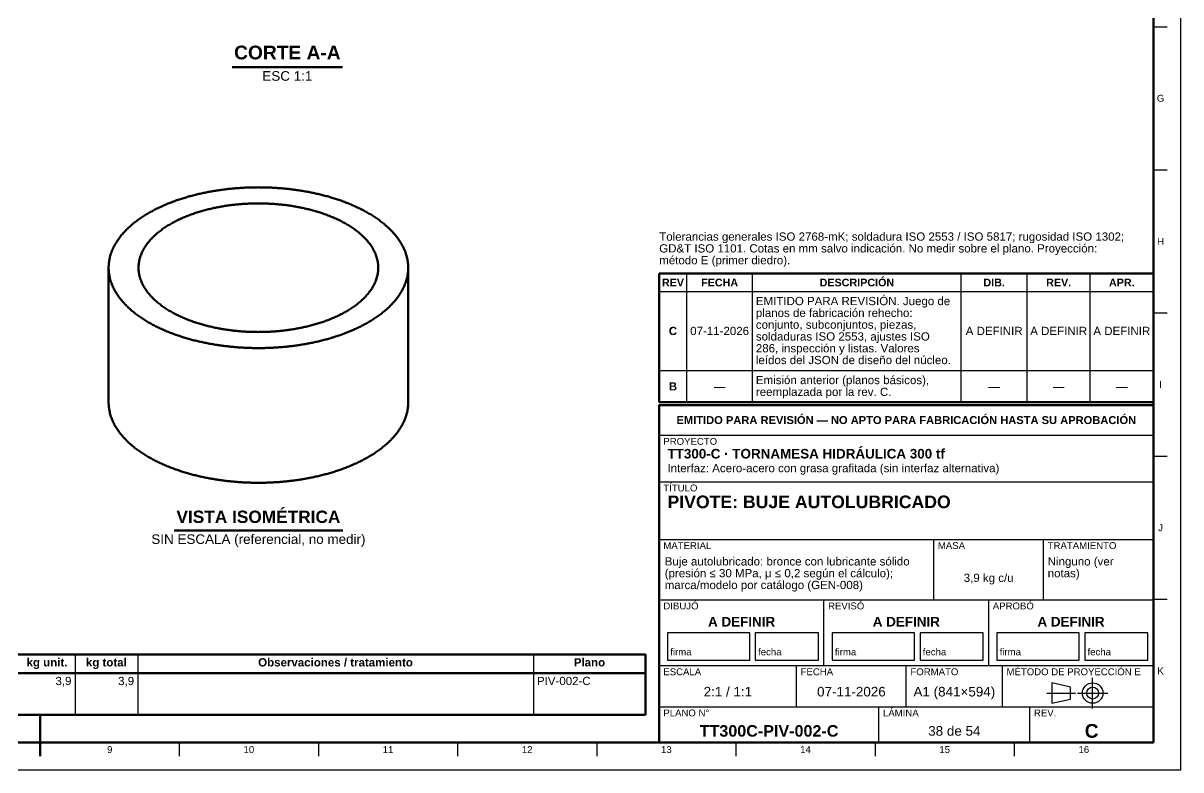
# Model space of a CAD drawing. Header units: millimetres. Extents: x 0 to 841, y 0 to 594.
# Drawn here: x 419.3 to 841, y 0 to 272.2 of the extents above; entities that cross this region are included whole.
import ezdxf
from ezdxf.enums import TextEntityAlignment as Align

# ---------------------------------------------------------------- set-up
doc = ezdxf.new("R2010")
doc.units = ezdxf.units.MM
doc.linetypes.add('EJE', pattern=[31, 20, -4, 3, -4])
for name, color, linetype, lineweight in [('EJE', 7, 'EJE', 25), ('FINA', 7, 'CONTINUOUS', 25), ('MARCO', 7, 'CONTINUOUS', 70), ('TXT', 7, 'CONTINUOUS', 25), ('VIS', 7, 'CONTINUOUS', 50)]:
    doc.layers.add(name, color=color, linetype=linetype, lineweight=lineweight)
doc.styles.add('STD', font='LiberationSans-Regular.ttf')
doc.styles.add('STDB', font='LiberationSans-Bold.ttf')

msp = doc.modelspace()

# ---------------------------------------------------------------- linework, layer by layer
at = {"layer": 'EJE'}
for p, q in [((808.88, 22.42), (808.88, 33.58)), ((792.14, 28), (802.68, 28)), ((803.3, 28), (814.46, 28))]:
    msp.add_line(p, q, dxfattribs=at)
at = {"layer": 'FINA'}
for p, q in [((831, 270.91), (836, 270.91)), ((831, 218.73), (836, 218.73)), ((661, 134), (661, 180.9)), ((685, 134), (685, 180.9)), ((761, 134), (761, 180.9)), ((785, 134), (785, 180.9)), ((808, 134), (808, 180.9)), ((651, 174.4), (831, 174.4)), ((831, 166.55), (836, 166.55)), ((651, 145.6), (831, 145.6)), ((651, 134), (831, 134)), ((651, 133), (831, 133)), ((651, 122), (831, 122)), ((831, 114.36), (836, 114.36)), ((651, 105), (831, 105)), ((651, 84), (831, 84)), ((751, 62), (751, 84)), ((791, 62), (791, 84)), ((651, 62), (831, 62)), ((711, 38), (711, 62)), ((771, 38), (771, 62)), ((831, 62.18), (836, 62.18)), ((438.2, 42), (438.2, 20)), ((461.02, 42), (461.02, 20)), ((605.16, 42), (605.16, 20)), ((651, 38), (831, 38)), ((701, 23), (701, 38)), ((741, 23), (741, 38)), ((776, 23), (776, 38)), ((25, 35.2), (646, 35.2)), ((651, 23), (831, 23)), ((731, 10), (731, 23)), ((786, 10), (786, 23)), ((425.5, 10), (425.5, 5)), ((476.19, 10), (476.19, 5)), ((526.88, 10), (526.88, 5)), ((577.56, 10), (577.56, 5)), ((628.25, 10), (628.25, 5)), ((678.94, 10), (678.94, 5)), ((729.62, 10), (729.62, 5)), ((780.31, 10), (780.31, 5))]:
    msp.add_line(p, q, dxfattribs=at)
for points in [[(0, 0), (841, 0), (841, 594), (0, 594)], [(654, 40), (684, 40), (684, 50), (654, 50)], [(686, 40), (709, 40), (709, 50), (686, 50)], [(714, 40), (744, 40), (744, 50), (714, 50)], [(746, 40), (769, 40), (769, 50), (746, 50)], [(774, 40), (804, 40), (804, 50), (774, 50)], [(806, 40), (829, 40), (829, 50), (806, 50)], [(794, 24.28), (800.82, 25.83), (800.82, 30.17), (794, 31.72)]]:
    msp.add_lwpolyline(points, close=True, dxfattribs=at)
for radius in [3.72, 2.17]:
    msp.add_circle((808.88, 28), radius, dxfattribs=at)
at = {"layer": 'MARCO'}
msp.add_line((425.5, 5), (425.5, 20), dxfattribs=at)
for points in [[(20, 10), (831, 10), (831, 584), (20, 584)], [(651, 134), (831, 134), (831, 180.9), (651, 180.9)], [(651, 10), (831, 10), (831, 133), (651, 133)]]:
    msp.add_lwpolyline(points, close=True, dxfattribs=at)
at = {"layer": 'VIS'}
for p, q in [((495.5, 256.1), (535.6, 256.1)), ((474.29, 87.25), (535.71, 87.25)), ((646, 42), (646, 20)), ((25, 20), (646, 20))]:
    msp.add_line(p, q, dxfattribs=at)
for points in [[(559.56, 183.05), (559.56, 183.49), (559.54, 183.92), (559.51, 184.36), (559.47, 184.8), (559.41, 185.23), (559.35, 185.66), (559.27, 186.09), (559.18, 186.52), (559.08, 186.95), (558.97, 187.37), (558.84, 187.79), (558.71, 188.21), (558.57, 188.62), (558.41, 189.03), (558.25, 189.44), (558.08, 189.84), (557.9, 190.24), (557.71, 190.63), (557.51, 191.02), (557.3, 191.4), (557.08, 191.78), (556.86, 192.16), (556.63, 192.53), (556.39, 192.9), (556.14, 193.26), (555.89, 193.62), (555.63, 193.97), (555.37, 194.32), (555.1, 194.66), (554.82, 195), (554.54, 195.33), (554.25, 195.66), (553.95, 195.99), (553.66, 196.31), (553.35, 196.62), (553.05, 196.93), (552.73, 197.24), (552.42, 197.54), (552.1, 197.84), (551.77, 198.13), (551.45, 198.42), (551.11, 198.71), (550.78, 198.99), (550.44, 199.27), (550.1, 199.54), (549.75, 199.81), (549.41, 200.07), (549.05, 200.33), (548.7, 200.59), (548.34, 200.84), (547.98, 201.09), (547.62, 201.34), (547.26, 201.58), (546.89, 201.82), (546.52, 202.06), (546.15, 202.29), (545.78, 202.51), (545.4, 202.74), (545.02, 202.96), (544.65, 203.18), (544.26, 203.39), (543.88, 203.6), (543.5, 203.81), (543.11, 204.02), (542.72, 204.22), (542.33, 204.42), (541.94, 204.61), (541.55, 204.8), (541.15, 204.99), (540.76, 205.18), (540.36, 205.36), (539.96, 205.54), (539.56, 205.72), (539.16, 205.89), (538.76, 206.07), (538.35, 206.23), (537.95, 206.4), (537.54, 206.56), (537.14, 206.72), (536.73, 206.88), (536.32, 207.04), (535.91, 207.19), (535.5, 207.34), (535.09, 207.49), (534.67, 207.63), (534.26, 207.78), (533.85, 207.92), (533.43, 208.05), (533.02, 208.19), (532.6, 208.32), (532.18, 208.45), (531.76, 208.58), (531.34, 208.7), (530.92, 208.83), (530.5, 208.95), (530.08, 209.07), (529.66, 209.18), (529.24, 209.3), (528.81, 209.41), (528.39, 209.52), (527.97, 209.62), (527.54, 209.73), (527.12, 209.83), (526.69, 209.93), (526.26, 210.03), (525.84, 210.12), (525.41, 210.22), (524.98, 210.31), (524.55, 210.4), (524.13, 210.49), (523.7, 210.57), (523.27, 210.65), (522.84, 210.74), (522.41, 210.81), (521.98, 210.89), (521.55, 210.97), (521.11, 211.04), (520.68, 211.11), (520.25, 211.18), (519.82, 211.24), (519.39, 211.31), (518.95, 211.37), (518.52, 211.43), (518.09, 211.49), (517.65, 211.55), (517.22, 211.6), (516.78, 211.65), (516.35, 211.7), (515.91, 211.75), (515.48, 211.8), (515.04, 211.84), (514.61, 211.89), (514.17, 211.93), (513.74, 211.97), (513.3, 212), (512.87, 212.04), (512.43, 212.07), (511.99, 212.1), (511.56, 212.13), (511.12, 212.16), (510.68, 212.19), (510.25, 212.21), (509.81, 212.23), (509.37, 212.25), (508.94, 212.27), (508.5, 212.28), (508.06, 212.3), (507.62, 212.31), (507.19, 212.32), (506.75, 212.33), (506.31, 212.34), (505.87, 212.34), (505.44, 212.34), (505, 212.35), (504.56, 212.34), (504.13, 212.34), (503.69, 212.34), (503.25, 212.33), (502.81, 212.32), (502.38, 212.31), (501.94, 212.3), (501.5, 212.28), (501.06, 212.27), (500.63, 212.25), (500.19, 212.23), (499.75, 212.21), (499.32, 212.19), (498.88, 212.16), (498.44, 212.13), (498.01, 212.1), (497.57, 212.07), (497.13, 212.04), (496.7, 212), (496.26, 211.97), (495.83, 211.93), (495.39, 211.89), (494.96, 211.84), (494.52, 211.8), (494.09, 211.75), (493.65, 211.7), (493.22, 211.65), (492.78, 211.6), (492.35, 211.55), (491.91, 211.49), (491.48, 211.43), (491.05, 211.37), (490.61, 211.31), (490.18, 211.24), (489.75, 211.18), (489.32, 211.11), (488.89, 211.04), (488.45, 210.97), (488.02, 210.89), (487.59, 210.81), (487.16, 210.74), (486.73, 210.65), (486.3, 210.57), (485.87, 210.49), (485.45, 210.4), (485.02, 210.31), (484.59, 210.22), (484.16, 210.12), (483.74, 210.03), (483.31, 209.93), (482.88, 209.83), (482.46, 209.73), (482.03, 209.62), (481.61, 209.52), (481.19, 209.41), (480.76, 209.3), (480.34, 209.18), (479.92, 209.07), (479.5, 208.95), (479.08, 208.83), (478.66, 208.7), (478.24, 208.58), (477.82, 208.45), (477.4, 208.32), (476.98, 208.19), (476.57, 208.05), (476.15, 207.92), (475.74, 207.78), (475.33, 207.63), (474.91, 207.49), (474.5, 207.34), (474.09, 207.19), (473.68, 207.04), (473.27, 206.88), (472.86, 206.72), (472.46, 206.56), (472.05, 206.4), (471.65, 206.23), (471.24, 206.07), (470.84, 205.89), (470.44, 205.72), (470.04, 205.54), (469.64, 205.36), (469.24, 205.18), (468.85, 204.99), (468.45, 204.8), (468.06, 204.61), (467.67, 204.42), (467.28, 204.22), (466.89, 204.02), (466.5, 203.81), (466.12, 203.6), (465.74, 203.39), (465.35, 203.18), (464.98, 202.96), (464.6, 202.74), (464.22, 202.51), (463.85, 202.29), (463.48, 202.06), (463.11, 201.82), (462.74, 201.58), (462.38, 201.34), (462.02, 201.09), (461.66, 200.84), (461.3, 200.59), (460.95, 200.33), (460.59, 200.07), (460.25, 199.81), (459.9, 199.54), (459.56, 199.27), (459.22, 198.99), (458.89, 198.71), (458.55, 198.42), (458.23, 198.13), (457.9, 197.84), (457.58, 197.54), (457.27, 197.24), (456.95, 196.93), (456.65, 196.62), (456.34, 196.31), (456.05, 195.99), (455.75, 195.66), (455.46, 195.33), (455.18, 195), (454.9, 194.66), (454.63, 194.32), (454.37, 193.97), (454.11, 193.62), (453.86, 193.26), (453.61, 192.9), (453.37, 192.53), (453.14, 192.16), (452.92, 191.78), (452.7, 191.4), (452.49, 191.02), (452.29, 190.63), (452.1, 190.24), (451.92, 189.84), (451.75, 189.44), (451.59, 189.03), (451.43, 188.62), (451.29, 188.21), (451.16, 187.79), (451.03, 187.37), (450.92, 186.95), (450.82, 186.52), (450.73, 186.09), (450.65, 185.66), (450.59, 185.23), (450.53, 184.8), (450.49, 184.36), (450.46, 183.92), (450.44, 183.49), (450.44, 183.05)], [(548.65, 183.05), (548.64, 183.49), (548.62, 183.93), (548.58, 184.36), (548.53, 184.8), (548.46, 185.23), (548.38, 185.66), (548.28, 186.09), (548.17, 186.51), (548.05, 186.93), (547.91, 187.35), (547.76, 187.76), (547.6, 188.17), (547.42, 188.57), (547.24, 188.97), (547.04, 189.36), (546.83, 189.74), (546.62, 190.12), (546.39, 190.5), (546.15, 190.87), (545.91, 191.23), (545.65, 191.59), (545.39, 191.94), (545.12, 192.28), (544.84, 192.62), (544.56, 192.96), (544.27, 193.28), (543.97, 193.61), (543.67, 193.92), (543.36, 194.23), (543.05, 194.54), (542.73, 194.84), (542.4, 195.13), (542.07, 195.42), (541.74, 195.71), (541.4, 195.98), (541.06, 196.26), (540.71, 196.53), (540.36, 196.79), (540.01, 197.05), (539.65, 197.3), (539.29, 197.55), (538.93, 197.8), (538.56, 198.04), (538.19, 198.27), (537.82, 198.5), (537.44, 198.73), (537.07, 198.95), (536.69, 199.17), (536.3, 199.38), (535.92, 199.59), (535.53, 199.8), (535.14, 200), (534.75, 200.2), (534.36, 200.39), (533.97, 200.58), (533.57, 200.77), (533.17, 200.95), (532.77, 201.13), (532.37, 201.31), (531.97, 201.48), (531.56, 201.65), (531.16, 201.81), (530.75, 201.97), (530.34, 202.13), (529.93, 202.29), (529.52, 202.44), (529.11, 202.59), (528.69, 202.73), (528.28, 202.88), (527.86, 203.01), (527.45, 203.15), (527.03, 203.28), (526.61, 203.41), (526.19, 203.54), (525.77, 203.66), (525.35, 203.78), (524.93, 203.9), (524.51, 204.02), (524.08, 204.13), (523.66, 204.24), (523.23, 204.34), (522.81, 204.45), (522.38, 204.55), (521.95, 204.65), (521.53, 204.74), (521.1, 204.83), (520.67, 204.92), (520.24, 205.01), (519.81, 205.1), (519.38, 205.18), (518.95, 205.26), (518.52, 205.33), (518.08, 205.41), (517.65, 205.48), (517.22, 205.55), (516.79, 205.62), (516.35, 205.68), (515.92, 205.74), (515.49, 205.8), (515.05, 205.86), (514.62, 205.91), (514.18, 205.96), (513.75, 206.01), (513.31, 206.06), (512.87, 206.1), (512.44, 206.14), (512, 206.18), (511.56, 206.22), (511.13, 206.25), (510.69, 206.29), (510.25, 206.32), (509.82, 206.34), (509.38, 206.37), (508.94, 206.39), (508.5, 206.41), (508.07, 206.43), (507.63, 206.44), (507.19, 206.46), (506.75, 206.47), (506.31, 206.48), (505.88, 206.48), (505.44, 206.48), (505, 206.49), (504.56, 206.48), (504.12, 206.48), (503.69, 206.48), (503.25, 206.47), (502.81, 206.46), (502.37, 206.44), (501.93, 206.43), (501.5, 206.41), (501.06, 206.39), (500.62, 206.37), (500.18, 206.34), (499.75, 206.32), (499.31, 206.29), (498.87, 206.25), (498.43, 206.22), (498, 206.18), (497.56, 206.14), (497.13, 206.1), (496.69, 206.06), (496.25, 206.01), (495.82, 205.96), (495.38, 205.91), (494.95, 205.86), (494.51, 205.8), (494.08, 205.74), (493.65, 205.68), (493.21, 205.62), (492.78, 205.55), (492.35, 205.48), (491.92, 205.41), (491.48, 205.33), (491.05, 205.26), (490.62, 205.18), (490.19, 205.1), (489.76, 205.01), (489.33, 204.92), (488.9, 204.83), (488.47, 204.74), (488.05, 204.65), (487.62, 204.55), (487.19, 204.45), (486.77, 204.34), (486.34, 204.24), (485.92, 204.13), (485.49, 204.02), (485.07, 203.9), (484.65, 203.78), (484.23, 203.66), (483.81, 203.54), (483.39, 203.41), (482.97, 203.28), (482.55, 203.15), (482.14, 203.01), (481.72, 202.88), (481.31, 202.73), (480.89, 202.59), (480.48, 202.44), (480.07, 202.29), (479.66, 202.13), (479.25, 201.97), (478.84, 201.81), (478.44, 201.65), (478.03, 201.48), (477.63, 201.31), (477.23, 201.13), (476.83, 200.95), (476.43, 200.77), (476.03, 200.58), (475.64, 200.39), (475.25, 200.2), (474.86, 200), (474.47, 199.8), (474.08, 199.59), (473.7, 199.38), (473.31, 199.17), (472.93, 198.95), (472.56, 198.73), (472.18, 198.5), (471.81, 198.27), (471.44, 198.04), (471.07, 197.8), (470.71, 197.55), (470.35, 197.3), (469.99, 197.05), (469.64, 196.79), (469.29, 196.53), (468.94, 196.26), (468.6, 195.98), (468.26, 195.71), (467.93, 195.42), (467.6, 195.13), (467.27, 194.84), (466.95, 194.54), (466.64, 194.23), (466.33, 193.92), (466.03, 193.61), (465.73, 193.28), (465.44, 192.96), (465.16, 192.62), (464.88, 192.28), (464.61, 191.94), (464.35, 191.59), (464.09, 191.23), (463.85, 190.87), (463.61, 190.5), (463.38, 190.12), (463.17, 189.74), (462.96, 189.36), (462.76, 188.97), (462.58, 188.57), (462.4, 188.17), (462.24, 187.76), (462.09, 187.35), (461.95, 186.93), (461.83, 186.51), (461.72, 186.09), (461.62, 185.66), (461.54, 185.23), (461.47, 184.8), (461.42, 184.36), (461.38, 183.93), (461.36, 183.49), (461.35, 183.05)], [(450.44, 183.05), (450.44, 182.61), (450.46, 182.18), (450.49, 181.74), (450.53, 181.3), (450.59, 180.87), (450.65, 180.44), (450.73, 180), (450.82, 179.58), (450.92, 179.15), (451.03, 178.73), (451.16, 178.31), (451.29, 177.89), (451.43, 177.48), (451.59, 177.07), (451.75, 176.66), (451.92, 176.26), (452.11, 175.86), (452.3, 175.47), (452.5, 175.08), (452.71, 174.69), (452.92, 174.31), (453.15, 173.93), (453.38, 173.56), (453.62, 173.2), (453.86, 172.83), (454.12, 172.48), (454.38, 172.12), (454.64, 171.77), (454.91, 171.43), (455.19, 171.09), (455.47, 170.76), (455.76, 170.43), (456.05, 170.1), (456.35, 169.78), (456.66, 169.47), (456.96, 169.16), (457.28, 168.85), (457.59, 168.55), (457.91, 168.25), (458.24, 167.96), (458.57, 167.67), (458.9, 167.38), (459.23, 167.1), (459.57, 166.82), (459.92, 166.55), (460.26, 166.28), (460.61, 166.02), (460.96, 165.76), (461.32, 165.5), (461.67, 165.24), (462.03, 165), (462.39, 164.75), (462.76, 164.51), (463.13, 164.27), (463.5, 164.03), (463.87, 163.8), (464.24, 163.57), (464.62, 163.35), (465, 163.13), (465.38, 162.91), (465.76, 162.7), (466.14, 162.49), (466.53, 162.28), (466.91, 162.07), (467.3, 161.87), (467.69, 161.67), (468.08, 161.48), (468.48, 161.29), (468.87, 161.1), (469.27, 160.91), (469.67, 160.73), (470.07, 160.55), (470.47, 160.37), (470.87, 160.2), (471.27, 160.02), (471.67, 159.85), (472.08, 159.69), (472.49, 159.53), (472.89, 159.36), (473.3, 159.21), (473.71, 159.05), (474.12, 158.9), (474.53, 158.75), (474.94, 158.6), (475.36, 158.46), (475.77, 158.31), (476.19, 158.17), (476.6, 158.04), (477.02, 157.9), (477.44, 157.77), (477.85, 157.64), (478.27, 157.51), (478.69, 157.39), (479.11, 157.26), (479.53, 157.14), (479.96, 157.02), (480.38, 156.91), (480.8, 156.79), (481.22, 156.68), (481.65, 156.57), (482.07, 156.47), (482.5, 156.36), (482.92, 156.26), (483.35, 156.16), (483.78, 156.06), (484.2, 155.97), (484.63, 155.87), (485.06, 155.78), (485.49, 155.69), (485.92, 155.61), (486.35, 155.52), (486.78, 155.44), (487.21, 155.36), (487.64, 155.28), (488.07, 155.2), (488.5, 155.13), (488.93, 155.05), (489.36, 154.98), (489.8, 154.92), (490.23, 154.85), (490.66, 154.79), (491.1, 154.72), (491.53, 154.66), (491.96, 154.6), (492.4, 154.55), (492.83, 154.49), (493.27, 154.44), (493.7, 154.39), (494.14, 154.34), (494.57, 154.3), (495.01, 154.25), (495.44, 154.21), (495.88, 154.17), (496.32, 154.13), (496.75, 154.09), (497.19, 154.06), (497.62, 154.02), (498.06, 153.99), (498.5, 153.96), (498.94, 153.94), (499.37, 153.91), (499.81, 153.89), (500.25, 153.87), (500.68, 153.85), (501.12, 153.83), (501.56, 153.81), (502, 153.8), (502.43, 153.79), (502.87, 153.78), (503.31, 153.77), (503.75, 153.76), (504.19, 153.76), (504.62, 153.76), (505.06, 153.76), (505.5, 153.76), (505.94, 153.76), (506.37, 153.77), (506.81, 153.77), (507.25, 153.78), (507.69, 153.79), (508.13, 153.8), (508.56, 153.82), (509, 153.83), (509.44, 153.85), (509.88, 153.87), (510.31, 153.9), (510.75, 153.92), (511.19, 153.94), (511.62, 153.97), (512.06, 154), (512.5, 154.03), (512.93, 154.07), (513.37, 154.1), (513.81, 154.14), (514.24, 154.18), (514.68, 154.22), (515.11, 154.26), (515.55, 154.31), (515.99, 154.36), (516.42, 154.4), (516.86, 154.46), (517.29, 154.51), (517.72, 154.56), (518.16, 154.62), (518.59, 154.68), (519.03, 154.74), (519.46, 154.8), (519.89, 154.87), (520.32, 154.94), (520.76, 155), (521.19, 155.08), (521.62, 155.15), (522.05, 155.22), (522.48, 155.3), (522.91, 155.38), (523.34, 155.46), (523.77, 155.54), (524.2, 155.63), (524.63, 155.72), (525.06, 155.81), (525.49, 155.9), (525.92, 155.99), (526.34, 156.09), (526.77, 156.19), (527.2, 156.29), (527.62, 156.39), (528.05, 156.5), (528.47, 156.6), (528.9, 156.71), (529.32, 156.83), (529.74, 156.94), (530.16, 157.06), (530.58, 157.18), (531.01, 157.3), (531.43, 157.42), (531.84, 157.55), (532.26, 157.67), (532.68, 157.81), (533.1, 157.94), (533.51, 158.07), (533.93, 158.21), (534.34, 158.35), (534.76, 158.5), (535.17, 158.64), (535.58, 158.79), (535.99, 158.94), (536.4, 159.09), (536.81, 159.25), (537.22, 159.41), (537.63, 159.57), (538.03, 159.74), (538.44, 159.9), (538.84, 160.07), (539.25, 160.24), (539.65, 160.42), (540.05, 160.6), (540.44, 160.78), (540.84, 160.96), (541.24, 161.15), (541.63, 161.34), (542.03, 161.53), (542.42, 161.73), (542.81, 161.93), (543.2, 162.13), (543.58, 162.34)], [(450.44, 183.05), (450.44, 133.95)], [(461.35, 183.05), (461.36, 182.61), (461.38, 182.18), (461.42, 181.74), (461.47, 181.3), (461.54, 180.87), (461.62, 180.44), (461.72, 180.02), (461.83, 179.59), (461.95, 179.17), (462.09, 178.76), (462.24, 178.34), (462.4, 177.94), (462.58, 177.54), (462.76, 177.14), (462.96, 176.75), (463.16, 176.36), (463.38, 175.98), (463.61, 175.61), (463.85, 175.24), (464.09, 174.88), (464.34, 174.52), (464.61, 174.17), (464.87, 173.82), (465.15, 173.48), (465.44, 173.15), (465.73, 172.82), (466.02, 172.5), (466.32, 172.18), (466.63, 171.87), (466.95, 171.57), (467.27, 171.27), (467.59, 170.97), (467.92, 170.69), (468.25, 170.4), (468.59, 170.12), (468.93, 169.85), (469.28, 169.58), (469.63, 169.32), (469.98, 169.06), (470.34, 168.81), (470.7, 168.56), (471.06, 168.31), (471.43, 168.07), (471.8, 167.84), (472.17, 167.61), (472.54, 167.38), (472.92, 167.16), (473.3, 166.94), (473.68, 166.73), (474.07, 166.52), (474.45, 166.31), (474.84, 166.11), (475.23, 165.91), (475.62, 165.72), (476.02, 165.53), (476.42, 165.34), (476.81, 165.16), (477.21, 164.98), (477.61, 164.8), (478.02, 164.63), (478.42, 164.46), (478.83, 164.3), (479.23, 164.13), (479.64, 163.98), (480.05, 163.82), (480.46, 163.67), (480.87, 163.52), (481.29, 163.37), (481.7, 163.23), (482.12, 163.09), (482.53, 162.96), (482.95, 162.83), (483.37, 162.7), (483.79, 162.57), (484.21, 162.44), (484.63, 162.32), (485.05, 162.21), (485.47, 162.09), (485.89, 161.98), (486.32, 161.87), (486.74, 161.76), (487.17, 161.66), (487.59, 161.56), (488.02, 161.46), (488.45, 161.36), (488.88, 161.27), (489.3, 161.18), (489.73, 161.09), (490.16, 161.01), (490.59, 160.93), (491.02, 160.85), (491.45, 160.77), (491.89, 160.7), (492.32, 160.63), (492.75, 160.56), (493.18, 160.49), (493.62, 160.43), (494.05, 160.36), (494.48, 160.31), (494.92, 160.25), (495.35, 160.19), (495.79, 160.14), (496.22, 160.09), (496.66, 160.05), (497.09, 160), (497.53, 159.96), (497.97, 159.92), (498.4, 159.88), (498.84, 159.85), (499.27, 159.82), (499.71, 159.79), (500.15, 159.76), (500.59, 159.73), (501.02, 159.71), (501.46, 159.69), (501.9, 159.67), (502.34, 159.66), (502.77, 159.65), (503.21, 159.63), (503.65, 159.63), (504.09, 159.62), (504.52, 159.62), (504.96, 159.61), (505.4, 159.62), (505.84, 159.62), (506.28, 159.62), (506.71, 159.63), (507.15, 159.64), (507.59, 159.66), (508.03, 159.67), (508.46, 159.69), (508.9, 159.71), (509.34, 159.73), (509.78, 159.76), (510.21, 159.78), (510.65, 159.81), (511.09, 159.84), (511.52, 159.88), (511.96, 159.91), (512.39, 159.95), (512.83, 159.99), (513.27, 160.04), (513.7, 160.09), (514.14, 160.13), (514.57, 160.19), (515.01, 160.24), (515.44, 160.29), (515.87, 160.35), (516.31, 160.41), (516.74, 160.48), (517.17, 160.54), (517.61, 160.61), (518.04, 160.68), (518.47, 160.76), (518.9, 160.83), (519.33, 160.91), (519.76, 161), (520.19, 161.08), (520.62, 161.17), (521.05, 161.26), (521.48, 161.35), (521.9, 161.44), (522.33, 161.54), (522.76, 161.64), (523.18, 161.74), (523.61, 161.85), (524.03, 161.96), (524.45, 162.07), (524.88, 162.19), (525.3, 162.3), (525.72, 162.42), (526.14, 162.55), (526.56, 162.67), (526.98, 162.8), (527.4, 162.93), (527.81, 163.07), (528.23, 163.21), (528.64, 163.35), (529.05, 163.49), (529.47, 163.64), (529.88, 163.79), (530.29, 163.95), (530.7, 164.11), (531.1, 164.27), (531.51, 164.43), (531.91, 164.6), (532.32, 164.77), (532.72, 164.95), (533.12, 165.12), (533.52, 165.31), (533.91, 165.49), (534.31, 165.68), (534.7, 165.88), (535.09, 166.07), (535.48, 166.27), (535.87, 166.48)], [(535.87, 166.48), (536.25, 166.69), (536.64, 166.9), (537.02, 167.12), (537.4, 167.34), (537.77, 167.57), (538.15, 167.8), (538.52, 168.04), (538.88, 168.28), (539.25, 168.52), (539.61, 168.77), (539.97, 169.02), (540.32, 169.28), (540.68, 169.55), (541.02, 169.82), (541.37, 170.09), (541.71, 170.37), (542.04, 170.65), (542.37, 170.94), (542.7, 171.24), (543.02, 171.54), (543.34, 171.84), (543.65, 172.15), (543.95, 172.47), (544.25, 172.79), (544.54, 173.12), (544.82, 173.46), (545.1, 173.8), (545.37, 174.14), (545.64, 174.49), (545.89, 174.85), (546.14, 175.22), (546.38, 175.58), (546.6, 175.96), (546.82, 176.34), (547.03, 176.73), (547.23, 177.12), (547.42, 177.52), (547.59, 177.92), (547.76, 178.33), (547.91, 178.74), (548.04, 179.16), (548.17, 179.58), (548.28, 180), (548.38, 180.43), (548.46, 180.86), (548.53, 181.3), (548.58, 181.73), (548.62, 182.17), (548.64, 182.61), (548.65, 183.05)], [(543.58, 162.34), (543.97, 162.55), (544.36, 162.76), (544.74, 162.98), (545.13, 163.2), (545.51, 163.43), (545.89, 163.65), (546.27, 163.89), (546.64, 164.12), (547.01, 164.36), (547.39, 164.6), (547.75, 164.85), (548.12, 165.1), (548.48, 165.35), (548.84, 165.61), (549.2, 165.87), (549.55, 166.14), (549.9, 166.41), (550.25, 166.68), (550.6, 166.96), (550.94, 167.24), (551.28, 167.53), (551.61, 167.82), (551.94, 168.12), (552.27, 168.42), (552.59, 168.72), (552.91, 169.03), (553.22, 169.34), (553.53, 169.66), (553.83, 169.98), (554.13, 170.31), (554.42, 170.64), (554.71, 170.98), (555, 171.32), (555.27, 171.66), (555.54, 172.01), (555.81, 172.37), (556.06, 172.73), (556.32, 173.09), (556.56, 173.46), (556.8, 173.84), (557.02, 174.22), (557.24, 174.6), (557.46, 174.99), (557.66, 175.38), (557.86, 175.78), (558.04, 176.18), (558.22, 176.59), (558.39, 177), (558.54, 177.41), (558.69, 177.83), (558.83, 178.25), (558.95, 178.68), (559.07, 179.11), (559.17, 179.54), (559.26, 179.97), (559.34, 180.41), (559.41, 180.84), (559.46, 181.28), (559.51, 181.72), (559.54, 182.17), (559.56, 182.61), (559.56, 183.05)], [(559.56, 183.05), (559.56, 133.95)], [(450.44, 133.95), (450.44, 133.51), (450.46, 133.07), (450.49, 132.64), (450.53, 132.2), (450.59, 131.77), (450.65, 131.33), (450.73, 130.9), (450.82, 130.48), (450.92, 130.05), (451.03, 129.63), (451.16, 129.21), (451.29, 128.79), (451.43, 128.37), (451.59, 127.96), (451.75, 127.56), (451.92, 127.16), (452.11, 126.76), (452.3, 126.36), (452.5, 125.97), (452.71, 125.59), (452.92, 125.21), (453.15, 124.83), (453.38, 124.46), (453.62, 124.09), (453.86, 123.73), (454.12, 123.38), (454.38, 123.02), (454.64, 122.67), (454.91, 122.33), (455.19, 121.99), (455.47, 121.66), (455.76, 121.33), (456.05, 121), (456.35, 120.68), (456.66, 120.37), (456.96, 120.06), (457.28, 119.75), (457.59, 119.45), (457.91, 119.15), (458.24, 118.85), (458.57, 118.57), (458.9, 118.28), (459.23, 118), (459.57, 117.72), (459.92, 117.45), (460.26, 117.18), (460.61, 116.92), (460.96, 116.65), (461.32, 116.4), (461.67, 116.14), (462.03, 115.89), (462.39, 115.65), (462.76, 115.41), (463.13, 115.17), (463.5, 114.93), (463.87, 114.7), (464.24, 114.47), (464.62, 114.25), (465, 114.03), (465.38, 113.81), (465.76, 113.6), (466.14, 113.38), (466.53, 113.18), (466.91, 112.97), (467.3, 112.77), (467.69, 112.57), (468.08, 112.38), (468.48, 112.19), (468.87, 112), (469.27, 111.81), (469.67, 111.63), (470.07, 111.45), (470.47, 111.27), (470.87, 111.09), (471.27, 110.92), (471.67, 110.75), (472.08, 110.59), (472.49, 110.42), (472.89, 110.26), (473.3, 110.11), (473.71, 109.95), (474.12, 109.8), (474.53, 109.65), (474.94, 109.5), (475.36, 109.36), (475.77, 109.21), (476.19, 109.07), (476.6, 108.94), (477.02, 108.8), (477.44, 108.67), (477.85, 108.54), (478.27, 108.41), (478.69, 108.28), (479.11, 108.16), (479.53, 108.04), (479.96, 107.92), (480.38, 107.81), (480.8, 107.69), (481.22, 107.58), (481.65, 107.47), (482.07, 107.37), (482.5, 107.26), (482.92, 107.16), (483.35, 107.06), (483.78, 106.96), (484.2, 106.87), (484.63, 106.77), (485.06, 106.68), (485.49, 106.59), (485.92, 106.51), (486.35, 106.42), (486.78, 106.34), (487.21, 106.26), (487.64, 106.18), (488.07, 106.1), (488.5, 106.03), (488.93, 105.95), (489.36, 105.88), (489.8, 105.82), (490.23, 105.75), (490.66, 105.68), (491.1, 105.62), (491.53, 105.56), (491.96, 105.5), (492.4, 105.45), (492.83, 105.39), (493.27, 105.34), (493.7, 105.29), (494.14, 105.24), (494.57, 105.19), (495.01, 105.15), (495.44, 105.11), (495.88, 105.07), (496.32, 105.03), (496.75, 104.99), (497.19, 104.96), (497.62, 104.92), (498.06, 104.89), (498.5, 104.86), (498.94, 104.84), (499.37, 104.81), (499.81, 104.79), (500.25, 104.77), (500.68, 104.75), (501.12, 104.73), (501.56, 104.71), (502, 104.7), (502.43, 104.69), (502.87, 104.68), (503.31, 104.67), (503.75, 104.66), (504.19, 104.66), (504.62, 104.66), (505.06, 104.65), (505.5, 104.66), (505.94, 104.66), (506.37, 104.66), (506.81, 104.67), (507.25, 104.68), (507.69, 104.69), (508.13, 104.7), (508.56, 104.72), (509, 104.73), (509.44, 104.75), (509.88, 104.77), (510.31, 104.79), (510.75, 104.82), (511.19, 104.84), (511.62, 104.87), (512.06, 104.9), (512.5, 104.93), (512.93, 104.97), (513.37, 105), (513.81, 105.04), (514.24, 105.08), (514.68, 105.12), (515.11, 105.16), (515.55, 105.21), (515.99, 105.25), (516.42, 105.3), (516.86, 105.35), (517.29, 105.41), (517.72, 105.46), (518.16, 105.52), (518.59, 105.58), (519.03, 105.64), (519.46, 105.7), (519.89, 105.77), (520.32, 105.83), (520.76, 105.9), (521.19, 105.97), (521.62, 106.05), (522.05, 106.12), (522.48, 106.2), (522.91, 106.28), (523.34, 106.36), (523.77, 106.44), (524.2, 106.53), (524.63, 106.62), (525.06, 106.71), (525.49, 106.8), (525.92, 106.89), (526.34, 106.99), (526.77, 107.09), (527.2, 107.19), (527.62, 107.29), (528.05, 107.4), (528.47, 107.5), (528.9, 107.61), (529.32, 107.73), (529.74, 107.84), (530.16, 107.96), (530.58, 108.08), (531.01, 108.2), (531.43, 108.32), (531.84, 108.45), (532.26, 108.57), (532.68, 108.7), (533.1, 108.84), (533.51, 108.97), (533.93, 109.11), (534.34, 109.25), (534.76, 109.4), (535.17, 109.54), (535.58, 109.69), (535.99, 109.84), (536.4, 109.99), (536.81, 110.15), (537.22, 110.31), (537.63, 110.47), (538.03, 110.63), (538.44, 110.8), (538.84, 110.97), (539.25, 111.14), (539.65, 111.32), (540.05, 111.5), (540.44, 111.68), (540.84, 111.86), (541.24, 112.05), (541.63, 112.24), (542.03, 112.43), (542.42, 112.63), (542.81, 112.83), (543.2, 113.03), (543.58, 113.24)], [(543.58, 113.24), (543.97, 113.45), (544.36, 113.66), (544.74, 113.88), (545.13, 114.1), (545.51, 114.32), (545.89, 114.55), (546.27, 114.78), (546.64, 115.02), (547.01, 115.26), (547.39, 115.5), (547.75, 115.75), (548.12, 116), (548.48, 116.25), (548.84, 116.51), (549.2, 116.77), (549.55, 117.04), (549.9, 117.31), (550.25, 117.58), (550.6, 117.86), (550.94, 118.14), (551.28, 118.43), (551.61, 118.72), (551.94, 119.02), (552.27, 119.31), (552.59, 119.62), (552.91, 119.93), (553.22, 120.24), (553.53, 120.56), (553.83, 120.88), (554.13, 121.21), (554.42, 121.54), (554.71, 121.88), (555, 122.22), (555.27, 122.56), (555.54, 122.91), (555.81, 123.27), (556.06, 123.63), (556.32, 123.99), (556.56, 124.36), (556.8, 124.74), (557.02, 125.12), (557.24, 125.5), (557.46, 125.89), (557.66, 126.28), (557.86, 126.68), (558.04, 127.08), (558.22, 127.49), (558.39, 127.9), (558.54, 128.31), (558.69, 128.73), (558.83, 129.15), (558.95, 129.58), (559.07, 130), (559.17, 130.44), (559.26, 130.87), (559.34, 131.3), (559.41, 131.74), (559.46, 132.18), (559.51, 132.62), (559.54, 133.06), (559.56, 133.51), (559.56, 133.95)]]:
    msp.add_lwpolyline(points, dxfattribs=at)
msp.add_lwpolyline([(25, 35.2), (646, 35.2), (646, 42), (25, 42)], close=True, dxfattribs=at)

# ---------------------------------------------------------------- texts
at = {"layer": 'TXT', "style": 'STDB'}
for s, height, p in [('CORTE A-A', 5, (515.55, 257.5)), ('VISTA ISOMÉTRICA', 4.5, (505, 88.65))]:
    msp.add_text(s, height=height, dxfattribs=at).set_placement(p, align=Align.BOTTOM_CENTER)
at = {"layer": 'TXT', "style": 'STD'}
for s, p in [('ESC 1:1', (515.55, 254.7)), ('SIN ESCALA (referencial, no medir)', (505, 85.85))]:
    msp.add_text(s, height=3.5, dxfattribs=at).set_placement(p, align=Align.TOP_CENTER)
at = {"layer": 'TXT'}
for s, height, style, p in [('G', 2.5, 'STD', (833.6, 244.82)), ('H', 2.5, 'STD', (833.6, 192.64)), ('REV', 2.8, 'STDB', (656, 177.65)), ('FECHA', 2.8, 'STDB', (673, 177.65)), ('DESCRIPCIÓN', 2.8, 'STDB', (723, 177.65)), ('DIB.', 2.8, 'STDB', (773, 177.65)), ('REV.', 2.8, 'STDB', (796.5, 177.65)), ('APR.', 2.8, 'STDB', (819.5, 177.65)), ('C', 3, 'STDB', (656, 160)), ('07-11-2026', 3, 'STD', (673, 160)), ('A DEFINIR', 3, 'STD', (773, 160)), ('A DEFINIR', 3, 'STD', (796.5, 160)), ('A DEFINIR', 3, 'STD', (819.5, 160)), ('B', 3, 'STDB', (656, 139.8)), ('—', 3, 'STD', (673, 139.8)), ('—', 3, 'STD', (773, 139.8)), ('—', 3, 'STD', (796.5, 139.8)), ('—', 3, 'STD', (819.5, 139.8)), ('I', 2.5, 'STD', (833.6, 140.45)), ('EMITIDO PARA REVISIÓN — NO APTO PARA FABRICACIÓN HASTA SU APROBACIÓN', 2.9, 'STDB', (741, 127.5)), ('J', 2.5, 'STD', (833.6, 88.27)), ('3,9 kg c/u', 3, 'STD', (771, 70)), ('A DEFINIR', 3.5, 'STDB', (681, 54)), ('A DEFINIR', 3.5, 'STDB', (741, 54)), ('A DEFINIR', 3.5, 'STDB', (801, 54)), ('kg unit.', 3, 'STDB', (427.99, 39.2)), ('kg total', 3, 'STDB', (449.61, 39.2)), ('Observaciones / tratamiento', 3, 'STDB', (533.09, 39.2)), ('Plano', 3, 'STDB', (625.58, 39.2)), ('K', 2.5, 'STD', (833.6, 36.09)), ('2:1 / 1:1', 3.5, 'STD', (676, 28.5)), ('07-11-2026', 3.5, 'STD', (721, 28.5)), ('A1 (841×594)', 3.5, 'STD', (758.5, 28.5)), ('TT300C-PIV-002-C', 4.2, 'STDB', (691, 14.2)), ('38 de 54', 3.5, 'STD', (758.5, 14.2)), ('C', 5, 'STDB', (808.5, 14.2)), ('9', 2.5, 'STD', (450.84, 7.4)), ('10', 2.5, 'STD', (501.53, 7.4)), ('11', 2.5, 'STD', (552.22, 7.4)), ('12', 2.5, 'STD', (602.91, 7.4)), ('13', 2.5, 'STD', (653.59, 7.4)), ('14', 2.5, 'STD', (704.28, 7.4)), ('15', 2.5, 'STD', (754.97, 7.4)), ('16', 2.5, 'STD', (805.66, 7.4))]:
    msp.add_text(s, height=height, dxfattribs=dict(at, style=style)).set_placement(p, align=Align.MIDDLE_CENTER)
at = {"layer": 'TXT', "style": 'STD'}
for s, height, p in [('Tolerancias generales ISO 2768-mK; soldadura ISO 2553 / ISO 5817; rugosidad ISO 1302;', 3, (651, 192)), ('GD&T ISO 1101. Cotas en mm salvo indicación. No medir sobre el plano. Proyección:', 3, (651, 187.7)), ('método E (primer diedro).', 3, (651, 183.4)), ('firma', 2.5, (655, 41)), ('fecha', 2.5, (687, 41)), ('firma', 2.5, (715, 41)), ('fecha', 2.5, (747, 41)), ('firma', 2.5, (775, 41)), ('fecha', 2.5, (807, 41))]:
    msp.add_text(s, height=height, dxfattribs=at).set_placement(p, align=Align.BOTTOM_LEFT)
at = {"layer": 'TXT'}
for s, height, style, p in [('EMITIDO PARA REVISIÓN. Juego de', 3, 'STD', (686.2, 172.4)), ('planos de fabricación rehecho:', 3, 'STD', (686.2, 168.1)), ('conjunto, subconjuntos, piezas,', 3, 'STD', (686.2, 163.8)), ('soldaduras ISO 2553, ajustes ISO', 3, 'STD', (686.2, 159.5)), ('286, inspección y listas. Valores', 3, 'STD', (686.2, 155.2)), ('leídos del JSON de diseño del núcleo.', 3, 'STD', (686.2, 150.9)), ('Emisión anterior (planos básicos),', 3, 'STD', (686.2, 143.6)), ('reemplazada por la rev. C.', 3, 'STD', (686.2, 139.3)), ('PROYECTO', 2.5, 'STD', (652.5, 121)), ('TT300-C · TORNAMESA HIDRÁULICA 300 tf', 3.5, 'STDB', (654, 117)), ('Interfaz: Acero-acero con grasa grafitada (sin interfaz alternativa)', 3, 'STD', (654, 111.5)), ('TÍTULO', 2.5, 'STD', (652.5, 104)), ('PIVOTE: BUJE AUTOLUBRICADO', 4.6, 'STDB', (654, 100)), ('MATERIAL', 2.5, 'STD', (652.5, 83)), ('MASA', 2.5, 'STD', (752.5, 83)), ('TRATAMIENTO', 2.5, 'STD', (792.5, 83)), ('Buje autolubricado: bronce con lubricante sólido', 3, 'STD', (653, 77.5)), ('Ninguno (ver', 3, 'STD', (792.5, 77.5)), ('(presión ≤ 30 MPa, μ ≤ 0,2 según el cálculo);', 3, 'STD', (653, 73.2)), ('notas)', 3, 'STD', (792.5, 73.2)), ('marca/modelo por catálogo (GEN-008)', 3, 'STD', (653, 68.9)), ('DIBUJÓ', 2.5, 'STD', (652.5, 61)), ('REVISÓ', 2.5, 'STD', (712.5, 61)), ('APROBÓ', 2.5, 'STD', (772.5, 61)), ('ESCALA', 2.5, 'STD', (652.5, 37)), ('FECHA', 2.5, 'STD', (702.5, 37)), ('FORMATO', 2.5, 'STD', (742.5, 37)), ('MÉTODO DE PROYECCIÓN E', 2.5, 'STD', (777.5, 37)), ('PLANO N°', 2.5, 'STD', (652.5, 22)), ('LÁMINA', 2.5, 'STD', (732.5, 22)), ('REV.', 2.5, 'STD', (787.5, 22))]:
    msp.add_text(s, height=height, dxfattribs=dict(at, style=style)).set_placement(p, align=Align.TOP_LEFT)
at = {"layer": 'TXT', "style": 'STD'}
for p in [(436.9, 32.4), (459.72, 32.4)]:
    msp.add_text('3,9', height=3, dxfattribs=at).set_placement(p, align=Align.MIDDLE_RIGHT)
msp.add_text('PIV-002-C', height=3, dxfattribs=at).set_placement((606.46, 32.4), align=Align.MIDDLE_LEFT)

doc.saveas('drawing.dxf')
